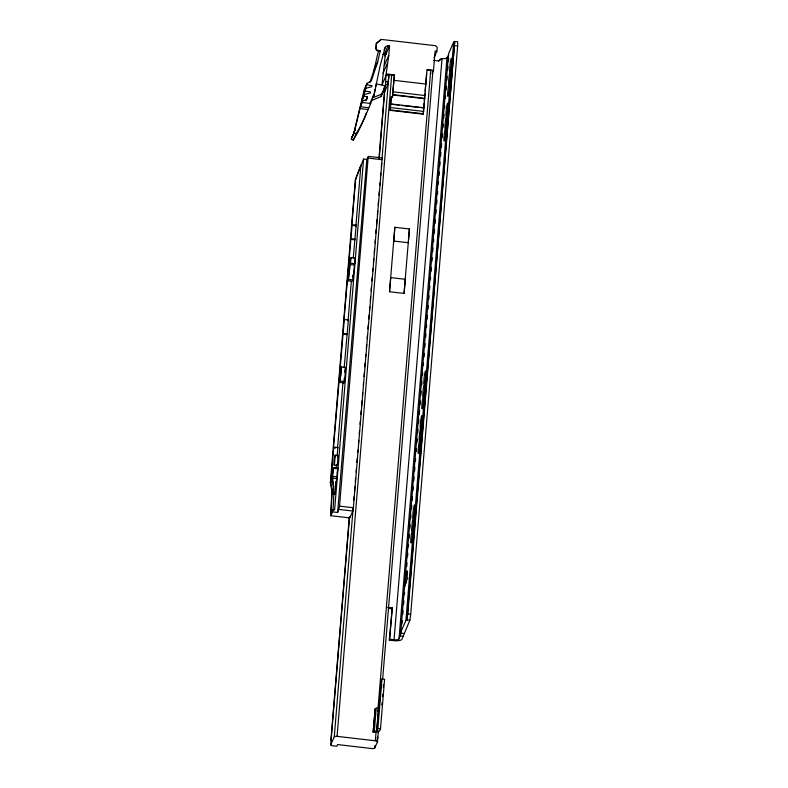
<?xml version="1.0" encoding="UTF-8"?>
<svg xmlns="http://www.w3.org/2000/svg" width="788" height="788" viewBox="0 0 788 788"><rect width="100%" height="100%" fill="white"/><g stroke="black" fill="none" stroke-linecap="round" stroke-linejoin="round"><path stroke-width="1.18" d="M389.282 640.142L389.676 639.265L394.039 639.767A4.413 1.369 4.7 0 0 398.984 638.97L401.25 632.734L400.777 632.094L405.918 620.54L406.972 619.88L407.81 613.852L454.745 41.459L457.661 41.794L457.651 45.98L410.715 614.187L409.888 620.225L401.9 639.304A7.358 2.275 4.7 0 1 393.645 640.644L389.282 640.142L392.266 607.863L387.538 607.312M377.787 737.184L377.156 741.163L377.452 737.154M359.722 168.11L355.358 179.792L330.339 482.68L331.886 490.737L330.753 515.835M337.146 455.927L337.835 447.574L333.757 447.101L331.098 479.331L332.9 468.358L332.201 476.858L333.826 467.52L337.904 467.993L334.841 494.017L332.95 493.8L333.511 487.082L331.984 478.897L330.645 481.901L332.181 490.067L330.96 513.618L332.723 509.669L334.614 509.885L363.593 159.048L366.794 159.422L368.242 156.251L339.51 506.536L337.628 512.476L332.536 511.885L330.832 515.707L349.744 517.913L352.866 510.88L353.369 507.738L382.141 159.324L382.062 157.866L369.296 156.507M333.038 510.25L333.905 493.505M451.888 67.65L451.928 67.029M384.071 87.96L385.559 84.621L385.854 76.2L388.76 55.475L389.548 46.009L388.09 45.842A2.945 2.788 24 0 0 385.036 47.812L384.111 49.88M394.394 74.86L392.375 97.505L394.394 74.86L386.504 73.934M392.67 96.894L391.36 96.747L391.065 97.357L389.991 110.33L423.235 114.201L427.076 69.531L433.518 70.28L435.104 51.023L436.897 51.23L437.212 47.398L435.587 45.724L381.195 39.4L376.29 43.517L375.827 49.102L376.93 50.639L380.092 51.003L377.127 50.196L376.024 48.659L376.477 43.074M425.067 392.178L425.116 391.508M394.847 227.269L393.773 241.049L408.322 242.734L409.396 228.963L394.847 227.269L389.518 291.737L404.067 293.431L405.298 279.297L390.75 277.603L389.518 291.737M335.491 448.017L333.462 447.781L344.297 319.475L348.375 319.948L344.189 367.632M353.231 258.188L356.206 225.132L352.128 224.659L344.001 320.155L344.297 319.475M363.593 159.048L355.644 179.142L351.832 225.329L352.128 224.659M339.845 382.387L341.608 366.972L345.676 367.454L344.514 381.52L343.913 382.869L339.845 382.387L341.608 366.972M348.237 280.784L349.931 260.178L351.123 257.509L355.191 257.991L352.906 279.907L352.305 281.257L348.237 280.784L351.123 257.509M332.95 493.8C334.999 484.945 330.596 476.395 333.826 467.52M334.398 464.93L335.205 455.188L338.111 455.523L337.313 465.275L334.398 464.93A5.152 0.522 -83.4 0 1 334.073 461.699A5.152 0.522 -83.4 0 1 335.205 455.188M342.977 382.288L337.53 448.254L337.835 447.574M351.31 281.454L348.069 320.627L348.375 319.948M353.871 225.565L355.91 225.801L360.924 165.066L359.978 167.44M332.536 511.885L332.723 509.669M336.062 469.057L336.358 465.481M334.841 494.017L335.048 491.574M335.245 489.131L335.855 481.813M343.913 382.869L344.307 378.181M344.789 372.31L345.075 368.794M352.61 277.622L352.807 275.199M337.274 473.204L337.461 470.879M337.628 512.476L366.794 159.422M389.548 46.009L385.145 55.889L382.022 84.808L385.854 76.2M385.145 55.889L385.46 53.673M385.273 55.909L386.179 52.057M382.091 92.413L384.337 92.354L384.534 89.97M349.33 517.105L330.911 740.149L331.255 739.361M378.989 158.014L384.455 91.832M378.388 730.781L377.482 741.823L374.694 748.088A2.502 0.778 4.7 0 1 371.887 748.551L337.55 744.552L336.791 746.256L332.861 745.803A2.502 0.778 4.7 0 1 330.724 744.768L349.547 516.81L349.665 518.031M379.235 158.447L384.771 90.315M385.076 90.699L385.273 88.315M384.337 92.354L387.804 84.562L388.976 75.333A2.502 0.778 4.7 0 1 391.695 74.988L394.207 75.284M330.724 744.768L334.27 736.8L353.191 507.659M353.802 500.311L354.108 496.637M354.511 491.732L354.915 486.826M355.319 481.931L355.624 478.257M356.127 472.12L356.432 468.446M356.944 462.32L357.24 458.646M357.752 452.519L357.949 450.066M358.56 442.718L358.767 440.265M359.269 434.139L359.574 430.465M360.077 424.338L360.382 420.664M360.884 414.537L361.19 410.853M361.594 405.958L361.997 401.053M362.401 396.157L362.707 392.473M363.317 385.125L363.514 382.673M364.026 376.546L364.332 372.872M364.834 366.745L365.139 363.071M365.642 356.944L365.849 354.492M366.351 348.365L366.656 344.691M367.159 338.564L367.464 334.89M367.976 328.763L368.272 325.08M368.784 318.953L369.089 315.279M369.493 310.383L369.789 306.699M370.301 300.573L370.606 296.899M371.109 290.772L371.414 287.098M371.916 280.971L372.222 277.297M372.724 271.171L372.931 268.718M373.433 262.591L373.739 258.917M374.251 252.79L374.546 249.116M375.058 242.99L375.364 239.306M375.866 233.179L376.171 229.505M376.575 224.61L376.979 219.704M377.383 214.799L377.688 211.125M378.191 204.998L378.496 201.324M378.998 195.197L379.304 191.523M379.816 185.397L380.013 182.944M380.624 175.596L380.821 173.143M381.333 167.017L381.638 163.343M382.042 158.437L388.898 75.451M334.27 736.8A2.502 0.778 4.7 0 1 337.077 736.347L391.734 74.535M399.053 105.159L390.75 104.183L391.36 96.747M389.991 110.33L390.868 103.927L424.111 107.789L421.619 107.779M404.067 293.431L409.396 228.963M423.235 114.201L424.141 103.277M424.338 100.854L424.939 93.575M425.136 91.142L426.544 74.161M373.157 732.091L375.157 708.845A3.388 1.044 4.7 0 1 376.201 708.294L379.018 707.22L381.205 680.704L381.983 678.951L384.603 679.256L380.515 728.801L379.54 730.988A3.388 1.044 4.7 0 1 378.496 731.54L375.777 732.397L373.157 732.091L375.157 708.845M373.256 731.865A3.388 1.044 4.7 0 1 374.3 731.313L376.201 708.294M374.694 748.088L374.891 745.635M377.482 741.823A2.502 0.778 4.7 0 0 375.334 740.799L376.043 732.219M377.797 711.456L378.004 709.033M378.073 707.703L430.701 70.408L427.116 69.984M374.3 731.313L376.694 730.801L378.595 707.782M376.694 730.801L378.821 707.654M376.92 730.683L377.895 728.496L381.983 678.951M382.643 679.256L432.848 71.442A2.502 0.778 4.7 0 0 430.701 70.408M381.835 705.112L382.032 702.699M382.525 696.681L382.732 694.267M383.323 687.038L383.52 684.624M389.676 639.265L392.266 607.863M394.039 639.767L442.038 58.548A4.413 1.369 4.7 0 0 446.993 57.751L448.825 54.766M398.984 638.97L446.993 57.751M400.777 632.094L448.549 53.673L453.691 42.109L454.745 41.459M401.25 632.734L401.456 630.282M401.959 624.155L402.264 620.481M402.776 614.354L403.072 610.68M403.584 604.554L403.889 600.87M404.392 594.743L404.599 592.29M405.101 586.164L405.406 582.49M405.909 576.363L406.214 572.689M406.716 566.562L407.022 562.878M407.534 556.752L407.829 553.077M408.342 546.951L408.539 544.498M409.051 538.371L409.356 534.697M409.858 528.571L410.164 524.897M410.666 518.77L410.972 515.086M411.474 508.959L411.779 505.285M412.183 500.38L412.488 496.706M412.991 490.579L413.296 486.905M413.808 480.779L414.104 477.095M414.616 470.968L414.921 467.294M415.424 461.167L415.631 458.714M416.231 451.366L416.438 448.914M416.941 442.787L417.246 439.113M417.748 432.986L418.054 429.302M418.566 423.176L418.861 419.502M419.275 414.596L419.571 410.922M420.083 404.796L420.388 401.122M420.891 394.995L421.196 391.311M421.698 385.184L422.004 381.51M422.506 375.384L422.713 372.931M423.323 365.583L423.52 363.13M424.023 357.003L424.328 353.329M424.84 347.203L425.146 343.519M425.648 337.392L425.953 333.718M426.456 327.591L426.663 325.139M427.165 319.012L427.47 315.338M427.973 309.211L428.278 305.527M428.78 299.401L429.086 295.727M429.598 289.6L429.893 285.926M430.406 279.799L430.603 277.346M431.115 271.22L431.42 267.546M431.923 261.419L432.228 257.735M432.73 251.608L433.036 247.934M433.538 241.808L433.745 239.355M434.247 233.228L434.552 229.554M435.065 223.428L435.36 219.744M435.872 213.617L436.178 209.943M436.68 203.816L436.985 200.142M437.488 194.015L437.695 191.563M438.295 184.205L438.502 181.762M439.005 175.635L439.31 171.951M439.812 165.825L440.118 162.151M440.63 156.024L440.935 152.35M441.339 147.445L441.635 143.771M442.147 137.644L442.452 133.96M442.954 127.833L443.26 124.159M443.762 118.033L444.068 114.358M444.57 108.232L444.777 105.779M445.387 98.421L445.584 95.978M446.097 89.852L446.392 86.168M446.904 80.041L447.21 76.367M447.712 70.24L448.017 66.566M448.421 61.661L448.727 57.987M405.918 620.54L453.691 42.109M406.894 620.067L454.666 41.646M407.741 578.865L407.8 578.165M414.055 525.468L414.114 524.769M446.274 135.428L446.441 133.98M451.081 77.49L451.169 76.771M422.703 421.452L422.801 420.753M413.247 535.879L413.345 535.18M373.965 95.19L375.058 89.507M375.492 87.241L375.925 84.966M376.142 83.833L385.371 85.803L382.131 93.861L373.532 97.466L380.082 66.015L385.036 47.812M369.868 82.543L374.024 70.073L378.585 50.196M366.528 112.507A205.235 203.934 -15.3 0 1 365.908 114.152A170.789 161.481 24 0 1 353.231 140.264L351.271 139.102L354.098 132.039L364.43 88.985L366.922 83.39L371.276 81.085L377.708 61.809L380.289 50.57M351.271 139.102L354.127 132.67L360.411 106.823L362.736 100.805L366.765 99.771L367.474 96.835L363.849 96.205L360.608 105.582L362.736 100.805M363.849 96.205L364.243 94.54L370.281 93.004L370.527 91.979L365.09 91.034L362.116 99.327L364.243 94.54M365.09 91.034L365.75 88.286L371.778 86.739L372.025 85.715L366.587 84.769L363.623 93.063L365.75 88.286M366.587 84.769L366.922 83.39M353.231 140.264L356.087 133.832A170.789 161.481 24 0 0 368.085 109.502L370.685 103.484A170.789 161.481 24 0 0 373.325 95.84L374.467 95.368M369.789 103.789L371.187 100.657L380.919 96.589L385.371 85.803M381.195 39.4L376.29 43.517M374.024 70.073L377.708 61.809M382.85 54.342A2.945 2.788 24 0 1 384.416 54.106L388.09 45.842M365.77 100.657L367.474 96.835M384.367 65.355L388.76 55.475M382.978 73.245L387.381 63.365M371.611 99.702L373.325 95.84M380.919 96.589L382.131 93.861M355.358 179.792L355.644 179.142M355.91 225.801L356.206 225.132M433.961 57.82L436.897 51.23M432.051 73.579L433.518 70.28M442.038 58.548L441.044 59.356L441.654 59.425M333.462 447.781L333.757 447.101M330.339 482.68L330.635 482.029M331.975 479.015L332.309 478.257M337.658 468.545L337.904 467.993M331.886 490.737L332.181 490.067M333.511 487.082L333.846 486.324M441.438 58.479L438.197 60.922L433.42 60.371M438.611 61.188L440.236 59.967M385.559 84.621L387.804 84.562M454.735 45.635L457.651 45.98M384.416 54.106L386.021 54.244M386.021 75.027L388.927 75.362M393.941 80.327L425.884 84.05M385.529 81.607L388.031 81.903M393.133 91.841L425.067 95.555M392.907 94.629L424.84 98.342M392.828 95.003L424.762 98.727M401.437 105.434L419.246 107.503M362.332 102.509L370.685 103.484M390.562 107.572L423.806 111.443M390.168 109.896L423.412 113.767M360.441 106.744L368.794 107.72M359.919 108.557L368.085 109.502M368.291 158.102L382.111 159.708M350.975 238.675L355.043 239.148M350.67 239.355L354.748 239.828M350.65 263.202L354.728 263.684M350.069 264.522L354.137 264.995M348.838 279.435L352.906 279.907M343.144 333.501L347.212 333.974M342.839 334.181L346.917 334.654M340.446 381.047L344.514 381.52M333.58 468.072L336.634 468.427M333.097 476.395L337.166 476.868M332.319 478.129L336.397 478.602M330.645 481.901L332.674 482.138M332.093 489.693L334.092 489.919M333.294 493.042L335.186 493.258M339.539 506.132L353.369 507.738M338.988 509.432L352.807 511.038M388.326 608.326L391.872 608.74M407.81 613.852L410.715 614.187M406.972 619.88L409.888 620.225M401.053 633.188L403.958 633.522M400.334 635.926L403.249 636.271M377.895 728.496L380.515 728.801M337.077 736.347L375.334 740.799M354.127 132.67L356.087 133.832M354.295 132.906A168.031 158.871 24 0 1 351.635 137.555M355.24 130.089A168.031 158.871 24 0 1 354.098 132.039M337.313 465.275A5.152 0.522 -83.4 0 1 336.88 464.693M337.628 457.286A5.152 0.522 -83.4 0 1 338.111 455.523M419.157 451.268A6.55 0.67 -83.4 0 0 419.965 440.699A6.55 0.67 -83.4 0 0 418.221 449.387A6.55 0.67 -83.4 0 0 419.157 451.268M448.668 94.018A6.55 0.67 -83.4 0 0 449.475 83.459A6.55 0.67 -83.4 0 0 447.732 92.147A6.55 0.67 -83.4 0 0 448.668 94.018M450.736 68.901A6.55 0.67 -83.4 0 0 451.544 58.342A6.55 0.67 -83.4 0 0 449.8 67.029A6.55 0.67 -83.4 0 0 450.736 68.901M449.702 81.46A6.55 0.67 -83.4 0 0 450.509 70.9A6.55 0.67 -83.4 0 0 448.766 79.588A6.55 0.67 -83.4 0 0 449.702 81.46M446.008 126.119A6.55 0.67 -83.4 0 0 446.816 115.55A6.55 0.67 -83.4 0 0 445.072 124.238A6.55 0.67 -83.4 0 0 446.008 126.119M444.974 138.678A6.55 0.67 -83.4 0 0 445.781 128.109A6.55 0.67 -83.4 0 0 444.038 136.807A6.55 0.67 -83.4 0 0 444.974 138.678M447.052 113.561A6.55 0.67 -83.4 0 0 447.86 102.992A6.55 0.67 -83.4 0 0 446.116 111.679A6.55 0.67 -83.4 0 0 447.052 113.561M422.841 406.608A6.55 0.67 -83.4 0 0 423.658 396.049A6.55 0.67 -83.4 0 0 421.915 404.736A6.55 0.67 -83.4 0 0 422.841 406.608M423.885 394.049A6.55 0.67 -83.4 0 0 424.693 383.49A6.55 0.67 -83.4 0 0 422.949 392.178A6.55 0.67 -83.4 0 0 423.885 394.049M424.919 381.49A6.55 0.67 -83.4 0 0 425.727 370.931A6.55 0.67 -83.4 0 0 423.983 379.619A6.55 0.67 -83.4 0 0 424.919 381.49M420.191 438.709A6.55 0.67 -83.4 0 0 420.999 428.14A6.55 0.67 -83.4 0 0 419.255 436.828A6.55 0.67 -83.4 0 0 420.191 438.709M421.235 426.15A6.55 0.67 -83.4 0 0 422.043 415.581A6.55 0.67 -83.4 0 0 420.299 424.269A6.55 0.67 -83.4 0 0 421.235 426.15M411.779 540.578A6.55 0.67 -83.4 0 0 412.587 530.009A6.55 0.67 -83.4 0 0 410.844 538.697A6.55 0.67 -83.4 0 0 411.779 540.578M412.823 528.019A6.55 0.67 -83.4 0 0 413.631 517.45A6.55 0.67 -83.4 0 0 411.888 526.138A6.55 0.67 -83.4 0 0 412.823 528.019M413.858 515.46A6.55 0.67 -83.4 0 0 414.665 504.891A6.55 0.67 -83.4 0 0 412.922 513.579A6.55 0.67 -83.4 0 0 413.858 515.46M406.5 581.416A6.55 0.67 -83.4 0 0 407.307 570.847A6.55 0.67 -83.4 0 0 405.564 579.544A6.55 0.67 -83.4 0 0 406.5 581.416"/></g></svg>
